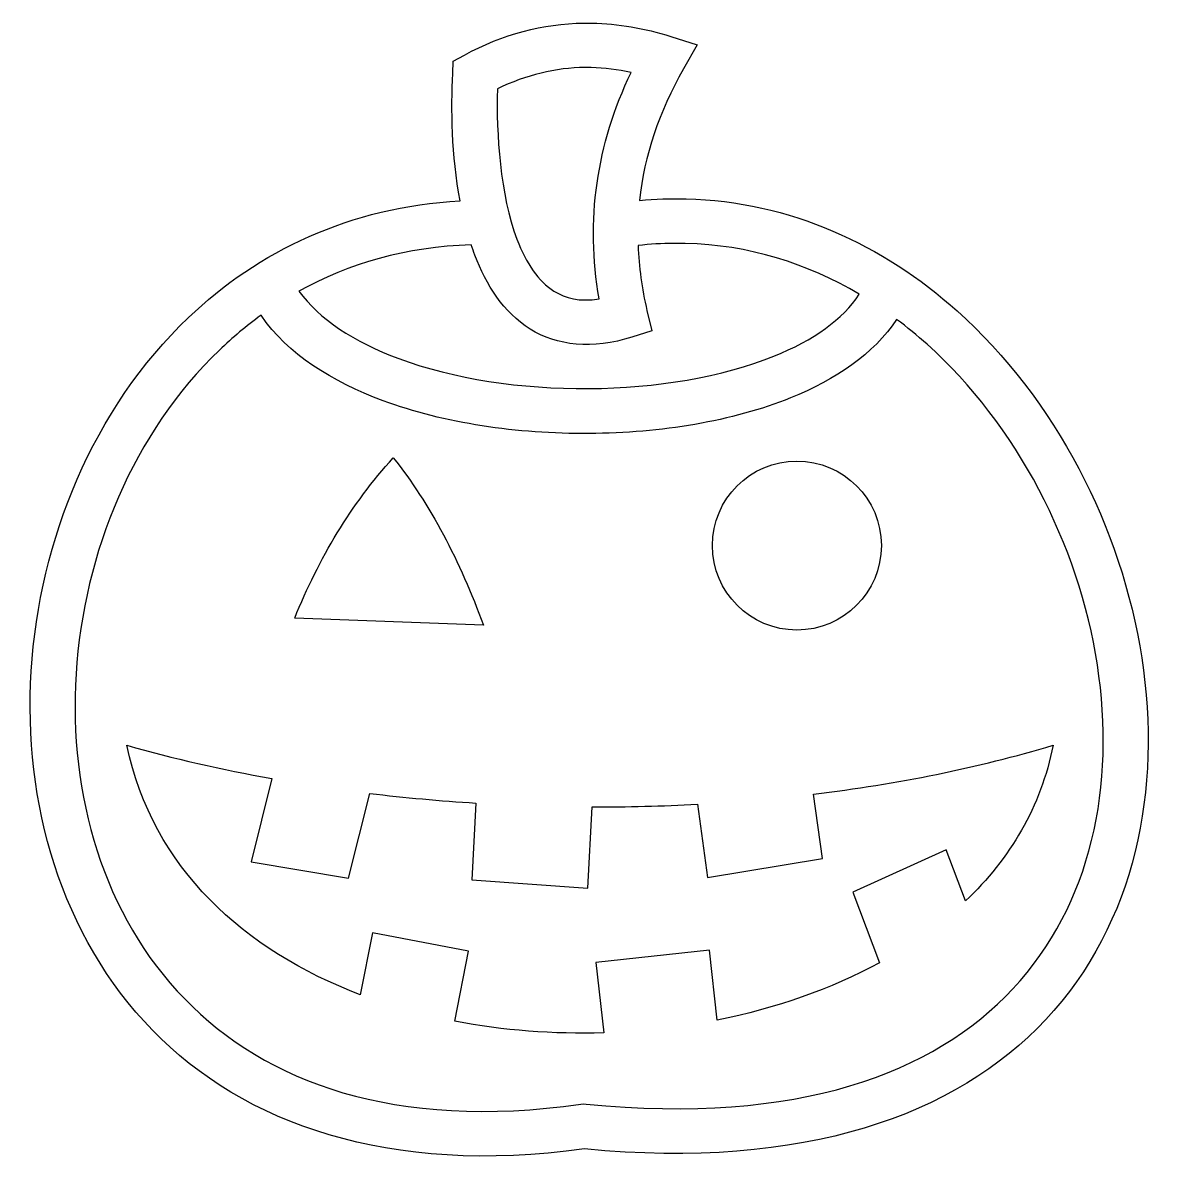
# Model space of a CAD drawing. Header units: centimetres. Extents: x -10 to 10, y -10.3 to 9.9.
import ezdxf

# ---------------------------------------------------------------- set-up
doc = ezdxf.new("R2010")
doc.units = ezdxf.units.CM
doc.header["$MEASUREMENT"] = 0
doc.layers.add('Layer 1', color=7, linetype='Continuous')

msp = doc.modelspace()

# ---------------------------------------------------------------- linework, layer by layer
at = {"layer": 'Layer 1'}
for points, knots in [([(-0.14759, 9.90289), (-0.8636, 9.89361), (-1.56899, 9.71094), (-2.24418, 9.34151), (-2.24418, 9.34151), (-2.24418, 9.34151), (-2.43786, 9.23609), (-2.43786, 9.23609), (-2.43786, 9.23609), (-2.43786, 9.23609), (-2.4484, 9.01606), (-2.4484, 9.01606), (-2.4484, 9.01606), (-2.47834, 8.40576), (-2.46906, 7.58298), (-2.31924, 6.78251), (-2.31924, 6.78251), (-4.24948, 6.67498), (-5.86742, 5.89951), (-7.08818, 4.73209), (-7.08818, 4.73209), (-8.75778, 3.13531), (-9.70411, 0.83577), (-9.84749, -1.47588), (-9.84749, -1.47588), (-9.99095, -3.78753), (-9.32798, -6.13106), (-7.71801, -7.78265), (-7.71801, -7.78265), (-6.11521, -9.42695), (-3.58192, -10.34098), (-0.1344, -9.86731), (-0.1344, -9.86731), (3.73422, -10.23948), (6.38747, -9.27789), (7.96185, -7.5942), (7.96185, -7.5942), (9.5429, -5.90326), (10.00168, -3.53983), (9.64722, -1.24526), (9.64722, -1.24526), (9.29284, 1.04923), (8.13339, 3.30024), (6.40429, 4.84928), (6.40429, 4.84928), (5.1075, 6.01101), (3.47252, 6.7713), (1.64719, 6.81802), (1.64719, 6.81802), (1.37875, 6.82489), (1.10647, 6.81477), (0.83019, 6.78901), (0.83019, 6.78901), (0.9141, 7.57764), (1.17205, 8.34231), (1.6011, 9.09771), (1.6011, 9.09771), (1.6011, 9.09771), (1.84217, 9.52065), (1.84217, 9.52065), (1.84217, 9.52065), (1.84217, 9.52065), (1.37832, 9.66824), (1.37832, 9.66824), (1.37832, 9.66824), (0.91751, 9.81515), (0.45509, 9.89401), (-0.00395, 9.90286), (-0.00395, 9.90286), (-0.05181, 9.90379), (-0.09988, 9.90345), (-0.14762, 9.90286), (-0.14762, 9.90286), (-0.14762, 9.90286), (-0.14759, 9.90289), (-0.14759, 9.90289)], [0, 0, 0, 0, 0.05, 0.05, 0.05, 0.05, 0.1, 0.1, 0.1, 0.1, 0.15, 0.15, 0.15, 0.15, 0.2, 0.2, 0.2, 0.2, 0.25, 0.25, 0.25, 0.25, 0.3, 0.3, 0.3, 0.3, 0.35, 0.35, 0.35, 0.35, 0.4, 0.4, 0.4, 0.4, 0.45, 0.45, 0.45, 0.45, 0.5, 0.5, 0.5, 0.5, 0.55, 0.55, 0.55, 0.55, 0.6, 0.6, 0.6, 0.6, 0.65, 0.65, 0.65, 0.65, 0.7, 0.7, 0.7, 0.7, 0.75, 0.75, 0.75, 0.75, 0.8, 0.8, 0.8, 0.8, 0.85, 0.85, 0.85, 0.85, 0.9, 0.9, 0.9, 0.9, 1, 1, 1, 1]), ([(-0.12254, 9.12279), (-0.08771, 9.123), (-0.05338, 9.12228), (-0.01839, 9.12144), (-0.01839, 9.12144), (0.21235, 9.11596), (0.44651, 9.08577), (0.68392, 9.03584), (0.68392, 9.03584), (0.07679, 7.77544), (-0.11854, 6.43724), (0.1225, 5.06016), (0.1225, 5.06016), (-0.22167, 5.00618), (-0.4673, 5.06885), (-0.67211, 5.19721), (-0.67211, 5.19721), (-0.9384, 5.36411), (-1.15966, 5.68227), (-1.32175, 6.10779), (-1.32175, 6.10779), (-1.61802, 6.88562), (-1.68406, 7.9612), (-1.66436, 8.74856), (-1.66436, 8.74856), (-1.15527, 8.99398), (-0.64516, 9.11922), (-0.12253, 9.12276), (-0.12253, 9.12276), (-0.12253, 9.12276), (-0.12254, 9.12279), (-0.12254, 9.12279)], [0, 0, 0, 0, 0.11111111, 0.11111111, 0.11111111, 0.11111111, 0.22222222, 0.22222222, 0.22222222, 0.22222222, 0.33333333, 0.33333333, 0.33333333, 0.33333333, 0.44444444, 0.44444444, 0.44444444, 0.44444444, 0.55555556, 0.55555556, 0.55555556, 0.55555556, 0.66666667, 0.66666667, 0.66666667, 0.66666667, 0.77777778, 0.77777778, 0.77777778, 0.77777778, 1, 1, 1, 1]), ([(1.42975, 6.03525), (1.49819, 6.03597), (1.56629, 6.03555), (1.63401, 6.03398), (1.63401, 6.03398), (2.748, 6.00847), (3.77319, 5.68323), (4.68857, 5.14053), (4.68857, 5.14053), (4.4036, 4.70704), (3.88645, 4.33487), (3.18895, 4.05344), (3.18895, 4.05344), (2.28892, 3.69021), (1.12061, 3.49248), (-0.06064, 3.48417), (-0.06064, 3.48417), (-1.24185, 3.47574), (-2.43744, 3.65622), (-3.39583, 4.01127), (-3.39583, 4.01127), (-4.18458, 4.30341), (-4.79707, 4.71105), (-5.14715, 5.19589), (-5.14715, 5.19589), (-4.27575, 5.67913), (-3.2684, 5.97246), (-2.12425, 6.00889), (-2.12425, 6.00889), (-2.10376, 5.94758), (-2.08115, 5.88694), (-2.05834, 5.82702), (-2.05834, 5.82702), (-1.85901, 5.30372), (-1.56034, 4.82528), (-1.08983, 4.53035), (-1.08983, 4.53035), (-0.61932, 4.23547), (0.00451, 4.16868), (0.69834, 4.38938), (0.69834, 4.38938), (0.69834, 4.38938), (1.04496, 4.50007), (1.04496, 4.50007), (1.04496, 4.50007), (1.04496, 4.50007), (0.96189, 4.85449), (0.96189, 4.85449), (0.96189, 4.85449), (0.87123, 5.24286), (0.8197, 5.62347), (0.80511, 5.9983), (0.80511, 5.9983), (1.01608, 6.02107), (1.22447, 6.03317), (1.4297, 6.0352), (1.4297, 6.0352), (1.4297, 6.0352), (1.42975, 6.03525), (1.42975, 6.03525)], [0, 0, 0, 0, 0.0625, 0.0625, 0.0625, 0.0625, 0.125, 0.125, 0.125, 0.125, 0.1875, 0.1875, 0.1875, 0.1875, 0.25, 0.25, 0.25, 0.25, 0.3125, 0.3125, 0.3125, 0.3125, 0.375, 0.375, 0.375, 0.375, 0.4375, 0.4375, 0.4375, 0.4375, 0.5, 0.5, 0.5, 0.5, 0.5625, 0.5625, 0.5625, 0.5625, 0.625, 0.625, 0.625, 0.625, 0.6875, 0.6875, 0.6875, 0.6875, 0.75, 0.75, 0.75, 0.75, 0.8125, 0.8125, 0.8125, 0.8125, 0.875, 0.875, 0.875, 0.875, 1, 1, 1, 1]), ([(-5.81387, 4.77156), (-5.34433, 4.09076), (-4.56937, 3.60519), (-3.66992, 3.27198), (-3.66992, 3.27198), (-2.59434, 2.87349), (-1.31758, 2.68719), (-0.05402, 2.69613), (-0.05402, 2.69613), (1.20942, 2.70499), (2.45877, 2.90823), (3.48408, 3.32203), (3.48408, 3.32203), (4.2711, 3.63968), (4.9441, 4.0905), (5.34474, 4.7005), (5.34474, 4.7005), (5.52796, 4.56303), (5.70591, 4.41755), (5.87842, 4.26297), (5.87842, 4.26297), (7.45365, 2.85173), (8.54196, 0.74819), (8.86838, -1.36519), (8.86838, -1.36519), (9.19484, -3.47848), (8.76865, -5.57651), (7.38592, -7.05521), (7.38592, -7.05521), (6.00323, -8.53391), (3.62875, -9.44854), (-0.10547, -9.07927), (-0.10547, -9.07927), (-0.10547, -9.07927), (-0.15291, -9.07531), (-0.15291, -9.07531), (-0.15291, -9.07531), (-0.15291, -9.07531), (-0.19904, -9.08185), (-0.19904, -9.08185), (-0.19904, -9.08185), (-3.48561, -9.54401), (-5.72966, -8.69424), (-7.15406, -7.23304), (-7.15406, -7.23304), (-8.57849, -5.77192), (-9.19288, -3.65361), (-9.0609, -1.52459), (-9.0609, -1.52459), (-8.92879, 0.60439), (-8.04642, 2.72468), (-6.54398, 4.16151), (-6.54398, 4.16151), (-6.31467, 4.38078), (-6.07128, 4.5853), (-5.81393, 4.7716), (-5.81393, 4.7716), (-5.81393, 4.7716), (-5.81387, 4.77156), (-5.81387, 4.77156)], [0, 0, 0, 0, 0.0625, 0.0625, 0.0625, 0.0625, 0.125, 0.125, 0.125, 0.125, 0.1875, 0.1875, 0.1875, 0.1875, 0.25, 0.25, 0.25, 0.25, 0.3125, 0.3125, 0.3125, 0.3125, 0.375, 0.375, 0.375, 0.375, 0.4375, 0.4375, 0.4375, 0.4375, 0.5, 0.5, 0.5, 0.5, 0.5625, 0.5625, 0.5625, 0.5625, 0.625, 0.625, 0.625, 0.625, 0.6875, 0.6875, 0.6875, 0.6875, 0.75, 0.75, 0.75, 0.75, 0.8125, 0.8125, 0.8125, 0.8125, 0.875, 0.875, 0.875, 0.875, 1, 1, 1, 1]), ([(-3.4921, 2.27184), (-4.23109, 1.4537), (-4.7988, 0.50779), (-5.22225, -0.54688), (-5.22225, -0.54688), (-5.22225, -0.54688), (-1.90941, -0.67069), (-1.90941, -0.67069), (-1.90941, -0.67069), (-2.32097, 0.46472), (-2.84385, 1.45205), (-3.49206, 2.27179), (-3.49206, 2.27179), (-3.49206, 2.27179), (-3.4921, 2.27184), (-3.4921, 2.27184)], [0, 0, 0, 0, 0.2, 0.2, 0.2, 0.2, 0.4, 0.4, 0.4, 0.4, 0.6, 0.6, 0.6, 0.6, 1, 1, 1, 1]), ([(3.59351, 2.21251), (2.77419, 2.21251), (2.10962, 1.54811), (2.10962, 0.72862), (2.10962, 0.72862), (2.10962, -0.0907), (2.77419, -0.7551), (3.59351, -0.7551), (3.59351, -0.7551), (4.41283, -0.7551), (5.07592, -0.09074), (5.07592, 0.72866), (5.07592, 0.72866), (5.07592, 1.54824), (4.41279, 2.21255), (3.59346, 2.21255), (3.59346, 2.21255), (3.59346, 2.21255), (3.59351, 2.21251), (3.59351, 2.21251)], [0, 0, 0, 0, 0.16666667, 0.16666667, 0.16666667, 0.16666667, 0.33333333, 0.33333333, 0.33333333, 0.33333333, 0.5, 0.5, 0.5, 0.5, 0.66666667, 0.66666667, 0.66666667, 0.66666667, 1, 1, 1, 1]), ([(-8.16751, -2.77786), (-7.71589, -4.94006), (-6.11035, -6.38491), (-4.0706, -7.15806), (-4.0706, -7.15806), (-4.0706, -7.15806), (-3.85837, -6.07219), (-3.85837, -6.07219), (-3.85837, -6.07219), (-3.85837, -6.07219), (-2.17165, -6.39638), (-2.17165, -6.39638), (-2.17165, -6.39638), (-2.17165, -6.39638), (-2.41015, -7.62452), (-2.41015, -7.62452), (-2.41015, -7.62452), (-1.56236, -7.78822), (-0.67856, -7.85425), (0.20161, -7.82743), (0.20161, -7.82743), (0.20161, -7.82743), (0.06456, -6.59528), (0.06456, -6.59528), (0.06456, -6.59528), (0.06456, -6.59528), (2.05839, -6.3739), (2.05839, -6.3739), (2.05839, -6.3739), (2.05839, -6.3739), (2.19544, -7.60343), (2.19544, -7.60343), (2.19544, -7.60343), (3.21886, -7.40001), (4.19146, -7.06208), (5.04439, -6.59667), (5.04439, -6.59667), (5.04439, -6.59667), (4.57658, -5.35799), (4.57658, -5.35799), (4.57658, -5.35799), (4.57658, -5.35799), (6.2159, -4.61478), (6.2159, -4.61478), (6.2159, -4.61478), (6.2159, -4.61478), (6.55451, -5.51085), (6.55451, -5.51085), (6.55451, -5.51085), (7.33158, -4.76971), (7.88111, -3.8566), (8.08976, -2.77782), (8.08976, -2.77782), (6.77391, -3.17361), (5.35407, -3.45909), (3.88747, -3.63699), (3.88747, -3.63699), (3.88747, -3.63699), (4.04164, -4.76895), (4.04164, -4.76895), (4.04164, -4.76895), (4.04164, -4.76895), (2.0228, -5.10232), (2.0228, -5.10232), (2.0228, -5.10232), (2.0228, -5.10232), (1.84612, -3.81354), (1.84612, -3.81354), (1.84612, -3.81354), (1.23291, -3.84685), (0.61545, -3.86233), (-0.00126, -3.86098), (-0.00126, -3.86098), (-0.00126, -3.86098), (-0.07775, -5.28681), (-0.07775, -5.28681), (-0.07775, -5.28681), (-0.07775, -5.28681), (-2.11497, -5.14049), (-2.11497, -5.14049), (-2.11497, -5.14049), (-2.11497, -5.14049), (-2.04244, -3.79381), (-2.04244, -3.79381), (-2.04244, -3.79381), (-2.66838, -3.75405), (-3.29061, -3.69822), (-3.90314, -3.62375), (-3.90314, -3.62375), (-3.90314, -3.62375), (-4.27607, -5.11017), (-4.27607, -5.11017), (-4.27607, -5.11017), (-4.27607, -5.11017), (-5.98653, -4.82427), (-5.98653, -4.82427), (-5.98653, -4.82427), (-5.98653, -4.82427), (-5.62148, -3.36416), (-5.62148, -3.36416), (-5.62148, -3.36416), (-6.50237, -3.2054), (-7.35572, -3.00995), (-8.16733, -2.77781), (-8.16733, -2.77781), (-8.16733, -2.77781), (-8.16751, -2.77786), (-8.16751, -2.77786)], [0, 0, 0, 0, 0.03571429, 0.03571429, 0.03571429, 0.03571429, 0.07142857, 0.07142857, 0.07142857, 0.07142857, 0.10714286, 0.10714286, 0.10714286, 0.10714286, 0.14285714, 0.14285714, 0.14285714, 0.14285714, 0.17857143, 0.17857143, 0.17857143, 0.17857143, 0.21428571, 0.21428571, 0.21428571, 0.21428571, 0.25, 0.25, 0.25, 0.25, 0.28571429, 0.28571429, 0.28571429, 0.28571429, 0.32142857, 0.32142857, 0.32142857, 0.32142857, 0.35714286, 0.35714286, 0.35714286, 0.35714286, 0.39285714, 0.39285714, 0.39285714, 0.39285714, 0.42857143, 0.42857143, 0.42857143, 0.42857143, 0.46428571, 0.46428571, 0.46428571, 0.46428571, 0.5, 0.5, 0.5, 0.5, 0.53571429, 0.53571429, 0.53571429, 0.53571429, 0.57142857, 0.57142857, 0.57142857, 0.57142857, 0.60714286, 0.60714286, 0.60714286, 0.60714286, 0.64285714, 0.64285714, 0.64285714, 0.64285714, 0.67857143, 0.67857143, 0.67857143, 0.67857143, 0.71428571, 0.71428571, 0.71428571, 0.71428571, 0.75, 0.75, 0.75, 0.75, 0.78571429, 0.78571429, 0.78571429, 0.78571429, 0.82142857, 0.82142857, 0.82142857, 0.82142857, 0.85714286, 0.85714286, 0.85714286, 0.85714286, 0.89285714, 0.89285714, 0.89285714, 0.89285714, 0.92857143, 0.92857143, 0.92857143, 0.92857143, 1, 1, 1, 1])]:
    msp.add_open_spline(points, degree=3, knots=knots, dxfattribs=at)

doc.saveas('drawing.dxf')
